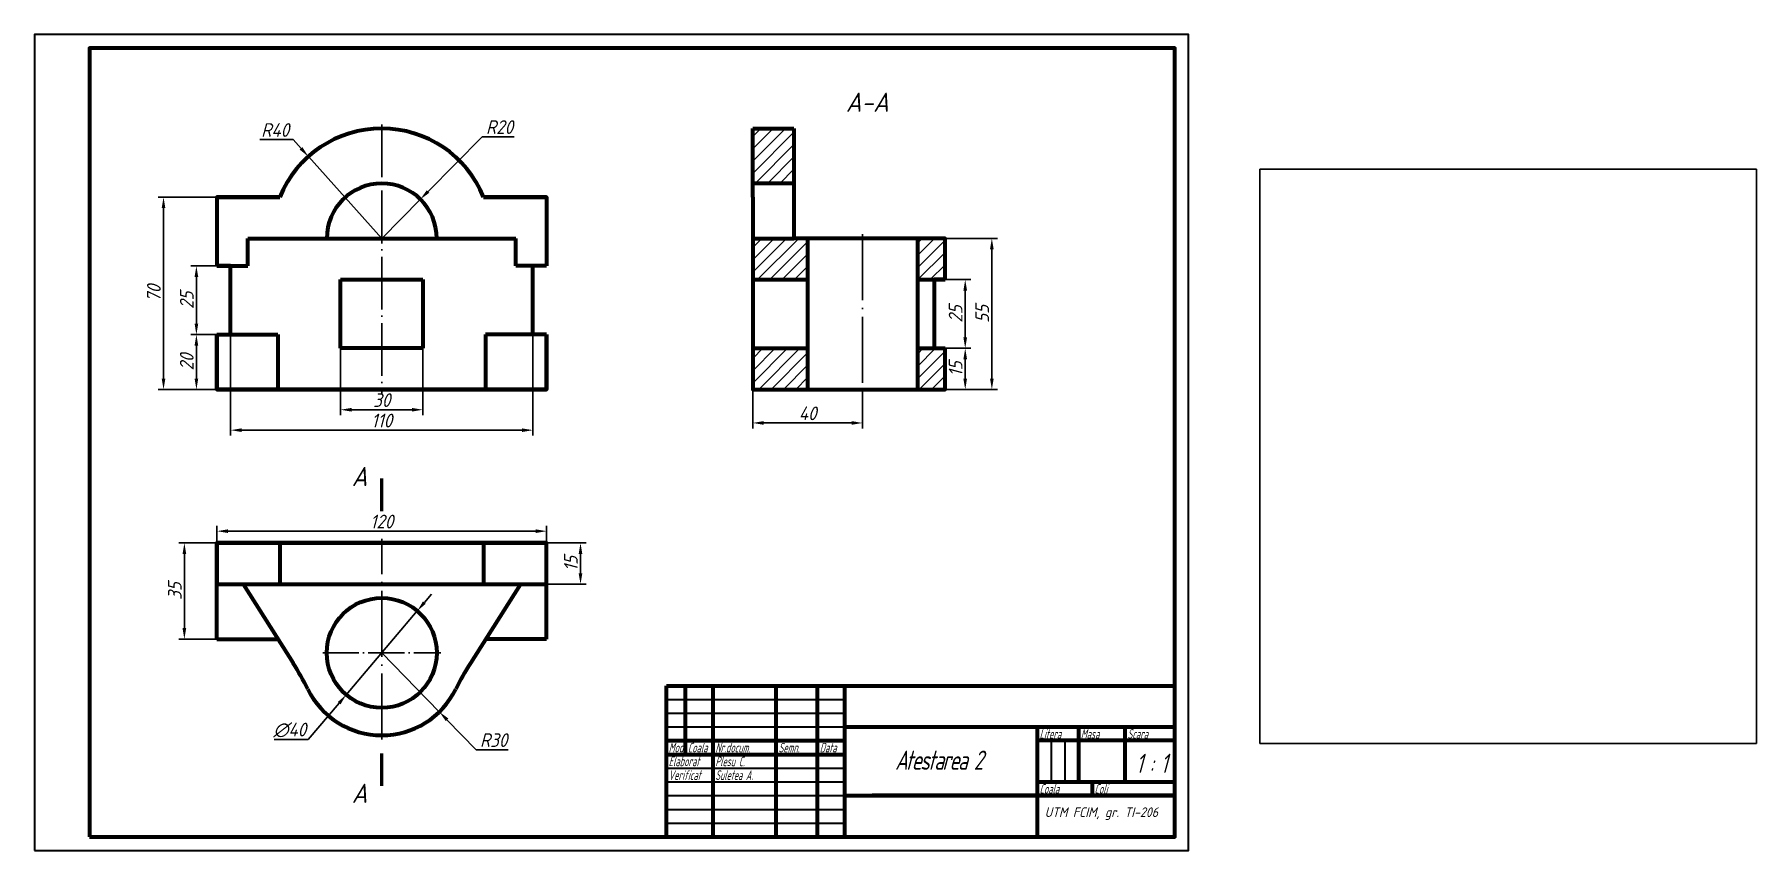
# Model space of a CAD drawing. Header units: millimetres. Extents: x 0 to 627, y 0 to 297.
import ezdxf

# ---------------------------------------------------------------- set-up
doc = ezdxf.new("R2010")
doc.units = ezdxf.units.MM
doc.linetypes.add('ACAD_ISO02W100', pattern=[15, 12, -3])
doc.linetypes.add('ACAD_ISO04W100', pattern=[30, 24, -3, 0, -3])
doc.layers.get('0').update_dxf_attribs({"lineweight": 80})
doc.layers.get('Defpoints').update_dxf_attribs({"linetype": 'ACAD_ISO02W100'})
for name, color, linetype, lineweight in [('Axe', 92, 'ACAD_ISO04W100', 30), ('Contur', 12, 'Continuous', 70), ('Cote', 163, 'Continuous', 30), ('Hasura', 31, 'ACAD_ISO04W100', 30), ('Subtire', 53, 'Continuous', 35), ('text3.5', 21, 'Continuous', 35), ('text5', 221, 'Continuous', 50), ('text7', 130, 'Continuous', 70)]:
    doc.layers.add(name, color=color, linetype=linetype, lineweight=lineweight)
doc.styles.get("Standard").update_dxf_attribs({"font": 'isocp.shx', "oblique": 15})
doc.dimstyles.new('ISO-25', dxfattribs={"dimtxt": 5, "dimasz": 4, "dimexe": 2, "dimexo": 0, "dimgap": 1, "dimtad": 1, "dimtoh": 1, "dimdec": 0, "dimtxsty": 'Standard', "dimcen": 4, "dimadec": 0, "dimazin": 0, "dimtfac": 1, "dimtdec": 0, "dimtmove": 0, "dimatfit": 3, "dimldrblk": 'DOTSMALL', "dimfxl": 1, "dimlwd": 30, "dimlwe": 30, "dimarcsym": 0})
picture_1 = doc.add_image_def('image1.png', size_in_pixel=(436, 504))

# ---------------------------------------------------------------- blocks, each defined once
blk = doc.blocks.new('*D27')
at = {"layer": 'Cote', "color": 0, "lineweight": 30, "transparency": 16777216}
for p, q in [((331.4, 222.78), (350.45, 222.78)), ((348.45, 218.78), (348.45, 171.78)), ((331.4, 167.78), (350.45, 167.78))]:
    blk.add_line(p, q, dxfattribs=at)
at = {"layer": 'Cote', "color": 0, "transparency": 16777216}
for points in [[(347.78, 218.78), (349.12, 218.78), (348.45, 222.78)], [(347.78, 171.78), (349.12, 171.78), (348.45, 167.78)]]:
    blk.add_solid(points, dxfattribs=at)
at = {"layer": 'Defpoints', "color": 0, "transparency": 16777216}
for p in [(331.4, 222.78), (331.4, 167.78), (348.45, 167.78)]:
    blk.add_point(p, dxfattribs=at)
at = {"layer": 'Cote', "color": 0, "transparency": 16777216, "insert": (344.95, 195.28), "char_height": 5, "attachment_point": 5, "rotation": 90}
blk.add_mtext('55', dxfattribs=at)
blk = doc.blocks.new('_DotSmall')
at = {"color": 0, "linetype": 'ByBlock', "const_width": 0.5}
blk.add_lwpolyline([(-0.0625, 0, 1), (0.0625, 0, 1)], format="xyb", close=True, dxfattribs=at)
blk = doc.blocks.new('*D28')
at = {"layer": 'Cote', "color": 0, "lineweight": 30, "transparency": 16777216}
for p, q in [((66.4, 237.78), (44.98, 237.78)), ((46.98, 233.78), (46.98, 171.78)), ((66.4, 167.78), (44.98, 167.78))]:
    blk.add_line(p, q, dxfattribs=at)
at = {"layer": 'Cote', "color": 0, "transparency": 16777216}
for points in [[(46.31, 233.78), (47.65, 233.78), (46.98, 237.78)], [(46.31, 171.78), (47.65, 171.78), (46.98, 167.78)]]:
    blk.add_solid(points, dxfattribs=at)
at = {"layer": 'Defpoints', "color": 0, "transparency": 16777216}
for p in [(66.4, 237.78), (46.98, 167.78), (66.4, 167.78)]:
    blk.add_point(p, dxfattribs=at)
at = {"layer": 'Cote', "color": 0, "transparency": 16777216, "insert": (43.48, 202.78), "char_height": 5, "attachment_point": 5, "rotation": 90}
blk.add_mtext('70', dxfattribs=at)
blk = doc.blocks.new('*D30')
at = {"layer": 'Cote', "color": 0, "lineweight": 30, "transparency": 16777216}
for p, q in [((331.4, 182.78), (340.76, 182.78)), ((338.76, 178.78), (338.76, 171.78)), ((331.4, 167.78), (340.76, 167.78))]:
    blk.add_line(p, q, dxfattribs=at)
at = {"layer": 'Cote', "color": 0, "transparency": 16777216}
for points in [[(338.09, 178.78), (339.42, 178.78), (338.76, 182.78)], [(338.09, 171.78), (339.42, 171.78), (338.76, 167.78)]]:
    blk.add_solid(points, dxfattribs=at)
at = {"layer": 'Defpoints', "color": 0, "transparency": 16777216}
for p in [(331.4, 182.78), (331.4, 167.78), (338.76, 167.78)]:
    blk.add_point(p, dxfattribs=at)
at = {"layer": 'Cote', "color": 0, "transparency": 16777216, "insert": (335.26, 175.28), "char_height": 5, "attachment_point": 5, "rotation": 90}
blk.add_mtext('15', dxfattribs=at)
blk = doc.blocks.new('*D31')
at = {"layer": 'Cote', "color": 0, "lineweight": 30, "transparency": 16777216}
for p, q in [((66.4, 187.78), (56.94, 187.78)), ((58.94, 183.78), (58.94, 171.78)), ((66.4, 167.78), (56.94, 167.78))]:
    blk.add_line(p, q, dxfattribs=at)
at = {"layer": 'Cote', "color": 0, "transparency": 16777216}
for points in [[(58.28, 183.78), (59.61, 183.78), (58.94, 187.78)], [(58.28, 171.78), (59.61, 171.78), (58.94, 167.78)]]:
    blk.add_solid(points, dxfattribs=at)
at = {"layer": 'Defpoints', "color": 0, "transparency": 16777216}
for p in [(66.4, 187.78), (58.94, 167.78), (66.4, 167.78)]:
    blk.add_point(p, dxfattribs=at)
at = {"layer": 'Cote', "color": 0, "transparency": 16777216, "insert": (55.44, 177.78), "char_height": 5, "attachment_point": 5, "rotation": 90}
blk.add_mtext('20', dxfattribs=at)
blk = doc.blocks.new('*D32')
at = {"layer": 'Cote', "color": 0, "lineweight": 30, "transparency": 16777216}
for p, q in [((71.4, 212.78), (56.94, 212.78)), ((58.94, 208.78), (58.94, 191.78)), ((71.4, 187.78), (56.94, 187.78))]:
    blk.add_line(p, q, dxfattribs=at)
at = {"layer": 'Cote', "color": 0, "transparency": 16777216}
for points in [[(58.28, 208.78), (59.61, 208.78), (58.94, 212.78)], [(58.28, 191.78), (59.61, 191.78), (58.94, 187.78)]]:
    blk.add_solid(points, dxfattribs=at)
at = {"layer": 'Defpoints', "color": 0, "transparency": 16777216}
for p in [(71.4, 212.78), (58.94, 187.78), (71.4, 187.78)]:
    blk.add_point(p, dxfattribs=at)
at = {"layer": 'Cote', "color": 0, "transparency": 16777216, "insert": (55.44, 200.28), "char_height": 5, "attachment_point": 5, "rotation": 90}
blk.add_mtext('25', dxfattribs=at)
blk = doc.blocks.new('*D33')
at = {"layer": 'Cote', "color": 0, "lineweight": 30, "transparency": 16777216}
for p, q in [((261.4, 167.78), (261.4, 153.61)), ((301.4, 167.78), (301.4, 153.61)), ((297.4, 155.61), (265.4, 155.61))]:
    blk.add_line(p, q, dxfattribs=at)
at = {"layer": 'Cote', "color": 0, "transparency": 16777216}
for points in [[(265.4, 156.28), (265.4, 154.95), (261.4, 155.61)], [(297.4, 156.28), (297.4, 154.95), (301.4, 155.61)]]:
    blk.add_solid(points, dxfattribs=at)
at = {"layer": 'Defpoints', "color": 0, "transparency": 16777216}
for p in [(261.4, 167.78), (301.4, 167.78), (261.4, 155.61)]:
    blk.add_point(p, dxfattribs=at)
at = {"layer": 'Cote', "color": 0, "transparency": 16777216, "insert": (281.4, 159.11), "char_height": 5, "attachment_point": 5}
blk.add_mtext('40', dxfattribs=at)
blk = doc.blocks.new('*D34')
at = {"layer": 'Cote', "color": 0, "lineweight": 30, "transparency": 16777216}
for p, q in [((126.4, 71.94), (147.36, 50.47)), ((160.81, 36.69), (150.15, 47.61)), ((172.45, 36.69), (160.81, 36.69))]:
    blk.add_line(p, q, dxfattribs=at)
at = {"layer": 'Cote', "color": 0, "transparency": 16777216}
blk.add_solid([(150.63, 48.08), (149.68, 47.15), (147.36, 50.47)], dxfattribs=at)
at = {"layer": 'Defpoints', "color": 0, "transparency": 16777216}
for p in [(126.4, 71.94), (147.36, 50.47)]:
    blk.add_point(p, dxfattribs=at)
at = {"layer": 'Cote', "color": 0, "transparency": 16777216, "insert": (167.13, 40.19), "char_height": 5, "attachment_point": 5}
blk.add_mtext('R30', dxfattribs=at)
blk = doc.blocks.new('*D35')
at = {"layer": 'Cote', "color": 0, "lineweight": 30, "transparency": 16777216}
for p, q in [((141.92, 90.25), (144.5, 93.31)), ((139.33, 87.2), (113.47, 56.68)), ((99.65, 40.37), (110.89, 53.63)), ((87.21, 40.37), (99.65, 40.37))]:
    blk.add_line(p, q, dxfattribs=at)
at = {"layer": 'Cote', "color": 0, "transparency": 16777216}
for points in [[(141.41, 90.69), (142.42, 89.82), (139.33, 87.2)], [(110.38, 54.06), (111.4, 53.2), (113.47, 56.68)]]:
    blk.add_solid(points, dxfattribs=at)
at = {"layer": 'Defpoints', "color": 0, "transparency": 16777216}
for p in [(139.33, 87.2), (113.47, 56.68)]:
    blk.add_point(p, dxfattribs=at)
at = {"layer": 'Cote', "color": 0, "transparency": 16777216, "insert": (92.93, 43.87), "char_height": 5, "attachment_point": 5}
blk.add_mtext('∅40', dxfattribs=at)
blk = doc.blocks.new('*D36')
at = {"layer": 'Cote', "color": 0, "lineweight": 30, "transparency": 16777216}
for p, q in [((327.4, 207.78), (340.76, 207.78)), ((338.76, 203.78), (338.76, 186.78)), ((327.4, 182.78), (340.76, 182.78))]:
    blk.add_line(p, q, dxfattribs=at)
at = {"layer": 'Cote', "color": 0, "transparency": 16777216}
for points in [[(338.09, 203.78), (339.42, 203.78), (338.76, 207.78)], [(338.09, 186.78), (339.42, 186.78), (338.76, 182.78)]]:
    blk.add_solid(points, dxfattribs=at)
at = {"layer": 'Defpoints', "color": 0, "transparency": 16777216}
for p in [(327.4, 207.78), (327.4, 182.78), (338.76, 182.78)]:
    blk.add_point(p, dxfattribs=at)
at = {"layer": 'Cote', "color": 0, "transparency": 16777216, "insert": (335.26, 195.28), "char_height": 5, "attachment_point": 5, "rotation": 90}
blk.add_mtext('25', dxfattribs=at)
blk = doc.blocks.new('*D37')
at = {"layer": 'Cote', "color": 0, "lineweight": 30, "transparency": 16777216}
for p, q in [((186.4, 111.94), (200.74, 111.94)), ((198.74, 107.94), (198.74, 100.94)), ((186.4, 96.94), (200.74, 96.94))]:
    blk.add_line(p, q, dxfattribs=at)
at = {"layer": 'Cote', "color": 0, "transparency": 16777216}
for points in [[(198.07, 107.94), (199.41, 107.94), (198.74, 111.94)], [(198.07, 100.94), (199.41, 100.94), (198.74, 96.94)]]:
    blk.add_solid(points, dxfattribs=at)
at = {"layer": 'Defpoints', "color": 0, "transparency": 16777216}
for p in [(186.4, 111.94), (186.4, 96.94), (198.74, 96.94)]:
    blk.add_point(p, dxfattribs=at)
at = {"layer": 'Cote', "color": 0, "transparency": 16777216, "insert": (195.24, 104.44), "char_height": 5, "attachment_point": 5, "rotation": 90}
blk.add_mtext('15', dxfattribs=at)
blk = doc.blocks.new('*D38')
at = {"layer": 'Cote', "color": 0, "lineweight": 30, "transparency": 16777216}
for p, q in [((162.94, 259.78), (143.26, 239.86)), ((174.58, 259.78), (162.94, 259.78)), ((126.4, 222.78), (140.45, 237.01))]:
    blk.add_line(p, q, dxfattribs=at)
at = {"layer": 'Cote', "color": 0, "transparency": 16777216}
blk.add_solid([(142.79, 240.32), (143.74, 239.39), (140.45, 237.01)], dxfattribs=at)
at = {"layer": 'Defpoints', "color": 0, "transparency": 16777216}
for p in [(140.45, 237.01), (126.4, 222.78)]:
    blk.add_point(p, dxfattribs=at)
at = {"layer": 'Cote', "color": 0, "transparency": 16777216, "insert": (169.26, 263.28), "char_height": 5, "attachment_point": 5}
blk.add_mtext('R20', dxfattribs=at)
blk = doc.blocks.new('*D39')
at = {"layer": 'Cote', "color": 0, "lineweight": 30, "transparency": 16777216}
for p, q in [((82.03, 258.73), (94.17, 258.73)), ((94.17, 258.73), (97.03, 255.54)), ((126.4, 222.78), (99.7, 252.56))]:
    blk.add_line(p, q, dxfattribs=at)
at = {"layer": 'Cote', "color": 0, "transparency": 16777216}
blk.add_solid([(97.53, 255.98), (96.53, 255.09), (99.7, 252.56)], dxfattribs=at)
at = {"layer": 'Defpoints', "color": 0, "transparency": 16777216}
for p in [(99.7, 252.56), (126.4, 222.78)]:
    blk.add_point(p, dxfattribs=at)
at = {"layer": 'Cote', "color": 0, "transparency": 16777216, "insert": (87.6, 262.23), "char_height": 5, "attachment_point": 5}
blk.add_mtext('R40', dxfattribs=at)
blk = doc.blocks.new('*D40')
at = {"layer": 'Cote', "color": 0, "lineweight": 30, "transparency": 16777216}
for p, q in [((66.4, 111.94), (66.4, 118.23)), ((70.4, 116.23), (182.4, 116.23)), ((186.4, 111.94), (186.4, 118.23))]:
    blk.add_line(p, q, dxfattribs=at)
at = {"layer": 'Cote', "color": 0, "transparency": 16777216}
for points in [[(70.4, 116.9), (70.4, 115.57), (66.4, 116.23)], [(182.4, 116.9), (182.4, 115.57), (186.4, 116.23)]]:
    blk.add_solid(points, dxfattribs=at)
at = {"layer": 'Defpoints', "color": 0, "transparency": 16777216}
for p in [(186.4, 116.23), (66.4, 111.94), (186.4, 111.94)]:
    blk.add_point(p, dxfattribs=at)
at = {"layer": 'Cote', "color": 0, "transparency": 16777216, "insert": (126.4, 119.73), "char_height": 5, "attachment_point": 5}
blk.add_mtext('120', dxfattribs=at)
blk = doc.blocks.new('*D41')
at = {"layer": 'Cote', "color": 0, "lineweight": 30, "transparency": 16777216}
for p, q in [((111.4, 182.78), (111.4, 158.42)), ((141.4, 182.78), (141.4, 158.42)), ((115.4, 160.42), (137.4, 160.42))]:
    blk.add_line(p, q, dxfattribs=at)
at = {"layer": 'Cote', "color": 0, "transparency": 16777216}
for points in [[(115.4, 161.08), (115.4, 159.75), (111.4, 160.42)], [(137.4, 161.08), (137.4, 159.75), (141.4, 160.42)]]:
    blk.add_solid(points, dxfattribs=at)
at = {"layer": 'Defpoints', "color": 0, "transparency": 16777216}
for p in [(111.4, 182.78), (141.4, 182.78), (141.4, 160.42)]:
    blk.add_point(p, dxfattribs=at)
at = {"layer": 'Cote', "color": 0, "transparency": 16777216, "insert": (126.4, 163.92), "char_height": 5, "attachment_point": 5}
blk.add_mtext('30', dxfattribs=at)
blk = doc.blocks.new('*D42')
at = {"layer": 'Cote', "color": 0, "lineweight": 30, "transparency": 16777216}
for p, q in [((71.4, 187.78), (71.4, 150.99)), ((181.4, 187.78), (181.4, 150.99)), ((75.4, 152.99), (177.4, 152.99))]:
    blk.add_line(p, q, dxfattribs=at)
at = {"layer": 'Cote', "color": 0, "transparency": 16777216}
for points in [[(75.4, 153.65), (75.4, 152.32), (71.4, 152.99)], [(177.4, 153.65), (177.4, 152.32), (181.4, 152.99)]]:
    blk.add_solid(points, dxfattribs=at)
at = {"layer": 'Defpoints', "color": 0, "transparency": 16777216}
for p in [(71.4, 187.78), (181.4, 187.78), (181.4, 152.99)]:
    blk.add_point(p, dxfattribs=at)
at = {"layer": 'Cote', "color": 0, "transparency": 16777216, "insert": (126.4, 156.49), "char_height": 5, "attachment_point": 5}
blk.add_mtext('110', dxfattribs=at)
blk = doc.blocks.new('*D43')
at = {"layer": 'Cote', "color": 0, "lineweight": 30, "transparency": 16777216}
for p, q in [((66.4, 111.94), (52.57, 111.94)), ((54.57, 107.94), (54.57, 80.94)), ((66.4, 76.94), (52.57, 76.94))]:
    blk.add_line(p, q, dxfattribs=at)
at = {"layer": 'Cote', "color": 0, "transparency": 16777216}
for points in [[(53.9, 107.94), (55.24, 107.94), (54.57, 111.94)], [(53.9, 80.94), (55.24, 80.94), (54.57, 76.94)]]:
    blk.add_solid(points, dxfattribs=at)
at = {"layer": 'Defpoints', "color": 0, "transparency": 16777216}
for p in [(66.4, 111.94), (54.57, 76.94), (66.4, 76.94)]:
    blk.add_point(p, dxfattribs=at)
at = {"layer": 'Cote', "color": 0, "transparency": 16777216, "insert": (51.07, 94.44), "char_height": 5, "attachment_point": 5, "rotation": 90}
blk.add_mtext('35', dxfattribs=at)

msp = doc.modelspace()

# ---------------------------------------------------------------- hatches: boundary and pattern name
at = {"layer": 'Hasura'}
h = msp.add_hatch(dxfattribs=at)
h.set_pattern_fill('ANSI31', color=256)
h.set_pattern_definition([(45, (15, 0), (-2.245064, 2.245064), [])])
h.paths.add_polyline_path([(276.4, 262.78), (261.4, 262.78), (261.4, 242.78), (276.4, 242.78)])
h.paths.add_polyline_path([(281.4, 222.78), (276.4, 222.78), (261.4, 222.78), (261.4, 207.78), (281.4, 207.78)])
h.paths.add_polyline_path([(331.4, 222.78), (321.4, 222.78), (321.4, 207.78), (331.4, 207.78)])
h.paths.add_polyline_path([(331.4, 182.78), (321.4, 182.78), (321.4, 167.78), (331.4, 167.78)])
h.paths.add_polyline_path([(281.4, 182.78), (261.4, 182.78), (261.4, 167.78), (281.4, 167.78)])

# ---------------------------------------------------------------- linework, layer by layer
at = {"layer": 'Axe', "ltscale": 0.8}
msp.add_line((126.4, 264.28), (126.4, 166.28), dxfattribs=at)
at = {"layer": 'Axe'}
for p, q in [((301.4, 224.28), (301.4, 166.28)), ((126.4, 40.44), (126.4, 113.44))]:
    msp.add_line(p, q, dxfattribs=at)
at = {"layer": 'Axe', "ltscale": 0.55}
msp.add_line((104.9, 71.94), (147.9, 71.94), dxfattribs=at)
at = {"layer": 'Contur'}
for p, q in [((261.4, 237.78), (261.4, 262.78)), ((261.4, 262.78), (276.4, 262.78)), ((276.4, 262.78), (276.4, 222.78)), ((276.4, 242.78), (261.4, 242.78)), ((66.4, 237.78), (89.32, 237.78)), ((77.65, 222.78), (175.15, 222.78)), ((77.65, 222.78), (126.4, 222.78)), ((77.65, 212.78), (77.65, 222.78)), ((175.15, 212.78), (175.15, 222.78)), ((261.4, 222.78), (276.4, 222.78)), ((281.4, 222.78), (281.4, 167.78)), ((321.4, 222.78), (321.4, 167.78)), ((71.4, 212.78), (66.4, 212.78)), ((66.4, 212.78), (77.65, 212.78)), ((71.4, 187.78), (71.4, 212.78)), ((71.4, 187.78), (71.4, 212.78)), ((111.4, 182.78), (111.4, 207.78)), ((111.4, 207.78), (126.4, 207.78)), ((126.4, 207.78), (141.4, 207.78)), ((141.4, 207.78), (141.4, 182.78)), ((186.4, 212.78), (175.15, 212.78)), ((181.4, 187.78), (181.4, 212.78)), ((261.4, 207.78), (281.4, 207.78)), ((321.4, 207.78), (331.4, 207.78)), ((331.4, 207.78), (327.4, 207.78)), ((327.4, 207.78), (327.4, 182.78)), ((66.4, 167.78), (66.4, 187.78)), ((66.4, 187.78), (71.4, 187.78)), ((66.4, 187.78), (88.61, 187.78)), ((88.61, 187.78), (88.61, 167.78)), ((141.4, 182.78), (111.4, 182.78)), ((126.4, 182.78), (126.4, 182.78)), ((186.4, 187.78), (164.19, 187.78)), ((164.19, 187.78), (164.19, 167.78)), ((186.4, 167.78), (186.4, 187.78)), ((261.4, 182.78), (281.4, 182.78)), ((321.4, 182.78), (331.4, 182.78)), ((261.4, 167.78), (301.4, 167.78)), ((66.4, 111.94), (66.4, 96.94)), ((89.32, 111.94), (89.32, 96.94)), ((163.48, 111.94), (163.48, 96.94)), ((66.4, 96.94), (186.4, 96.94)), ((75.92, 96.94), (94.16, 68.2)), ((176.88, 96.94), (158.65, 68.2)), ((66.4, 76.94), (88.61, 76.94)), ((186.4, 76.94), (164.19, 76.94)), ((230, 5), (230, 60)), ((230, 5), (230, 60)), ((230, 60), (415, 60)), ((230, 5), (230, 60)), ((237, 35), (237, 60)), ((247, 5), (247, 60)), ((247, 5), (247, 60)), ((270, 5), (270, 60)), ((270, 5), (270, 60)), ((285, 5), (285, 60)), ((295, 5), (295, 60)), ((295, 45), (415, 45)), ((365, 45), (365, 5)), ((380, 45), (380, 25)), ((397, 25), (397, 45)), ((415, 45), (415, 45)), ((415, 45), (415, 45)), ((230, 40), (295, 40)), ((415, 40), (365, 40)), ((230, 35), (295, 35)), ((295, 20), (415, 20)), ((415, 20), (304.9, 20)), ((365, 25), (415, 25)), ((385, 25), (385, 20))]:
    msp.add_line(p, q, dxfattribs=at)
msp.add_lwpolyline([(20, 5), (415, 5), (415, 292), (20, 292)], close=True, dxfattribs=at)
for points in [[(89.32, 237.78), (66.4, 237.78), (66.4, 212.78)], [(186.4, 237.78), (163.48, 237.78)], [(163.48, 237.78), (186.4, 237.78), (186.4, 212.78)], [(261.4, 237.78), (261.4, 167.78), (331.4, 167.78), (331.4, 182.78)], [(331.4, 207.78), (331.4, 222.78), (276.4, 222.78)], [(66.4, 187.78), (66.4, 167.78), (186.4, 167.78)], [(186.4, 187.78), (186.4, 167.78), (66.4, 167.78)], [(66.4, 76.94), (66.4, 111.94), (186.4, 111.94)], [(186.4, 76.94), (186.4, 111.94), (66.4, 111.94)]]:
    msp.add_lwpolyline(points, dxfattribs=at)
msp.add_circle((126.4, 71.94), 20, dxfattribs=at)
for centre, radius, start, end in [((126.4, 222.78), 40, 22.02431, 157.97569), ((126.4, 222.78), 20, 0, 180), ((9.72, 14.63), 100, 26.16075, 32.39627), ((243.09, 14.63), 100, 147.60373, 153.83925), ((126.4, 71.94), 30, 206.16075, 333.83925)]:
    msp.add_arc(centre, radius, start, end, dxfattribs=at)
at = {"layer": 'Cote'}
for points in [[(126.4, 131.44, 0, 2, 0), (121.4, 131.44, 0, 0, 0), (113.4, 131.44, 0, 0, 0)], [(126.4, 27.44, 0, 2, 0), (121.4, 27.44, 0, 0, 0), (113.4, 27.44, 0, 0, 0)]]:
    msp.add_lwpolyline(points, format="xyseb", dxfattribs=at)
at = {"layer": 'Cote', "const_width": 1.2}
for points in [[(126.4, 123.44), (126.4, 135.44)], [(126.4, 23.44), (126.4, 35.44)]]:
    msp.add_lwpolyline(points, dxfattribs=at)
at = {"layer": 'Subtire'}
for p, q in [((230, 55), (295, 55)), ((230, 50), (295, 50)), ((230, 45), (295, 45)), ((370, 40), (370, 25)), ((375, 40), (375, 25)), ((230, 30), (295, 30)), ((230, 25), (295, 25)), ((230, 20), (295, 20)), ((230, 15), (295, 15)), ((230, 10), (295, 10))]:
    msp.add_line(p, q, dxfattribs=at)
msp.add_lwpolyline([(0, 0), (420, 0), (420, 297), (0, 297)], close=True, dxfattribs=at)
at = {"layer": 'text5'}
msp.add_line((320, 0), (320, 0), dxfattribs=at)

# ---------------------------------------------------------------- texts
at = {"layer": 'text3.5', "char_height": 3.5, "attachment_point": 1}
for s, width, insert in [('{\\Fisocp|c238;\\W0.7;Litera}', 4.3941, (365.81, 44.2)), ('{\\Fisocp|c238;\\W0.7;Masa}', 4.3941, (380.81, 44.2)), ('{\\Fisocp|c238;\\W0.7;Scara}', 4.3941, (397.81, 44.2)), ('{\\Fisocp|c238;\\W0.7;Mod.}', 4.3941, (230.81, 39.2)), ('{\\Fisocp|c238;\\W0.7;Coala}', 4.3941, (237.81, 39.2)), ('{\\Fisocp|c238;\\W0.7;Nr.docum.}', 4.3941, (247.81, 39.2)), ('{\\Fisocp|c238;\\W0.7;Semn.}', 4.3941, (270.81, 39.2)), ('{\\Fisocp|c238;\\W0.7;Data}', 4.3941, (285.81, 39.2)), ('{\\Fisocp|c238;\\W0.7;Elaborat}', 4.3941, (230.81, 34.2)), ('{\\W0.6;Plesu C.}', 22.189, (247.81, 34.2)), ('{\\Fisocp|c238;\\W0.7;Verificat}', 4.3941, (230.81, 29.2)), ('{\\W0.6;Suletea A.}', 22.189, (247.81, 29.2)), ('{\\Fisocp|c238;\\W0.7;Coala}', 4.3941, (365.81, 24.2)), ('{\\Fisocp|c238;\\W0.7;Coli}', 4.3941, (385.81, 24.2))]:
    msp.add_mtext_dynamic_manual_height_columns(s, width=width, gutter_width=12.5, heights=[0], dxfattribs=dict(at, insert=insert))
at = {"layer": 'text5', "insert": (367.68, 15.71), "char_height": 3.5, "attachment_point": 1}
msp.add_mtext_dynamic_manual_height_columns('UTM FCIM, gr. TI-206', width=54.2101, gutter_width=17.5, heights=[14.87], dxfattribs=at)
at = {"layer": 'text7', "char_height": 7, "attachment_point": 1}
for s, width, heights, insert in [('A-A', 7.5738, [0], (295.32, 275.83)), ('A', 7.5738, [0], (115.48, 139.64)), ('{\\W0.8;\\T0.85;Atestarea 2}', 57.03, [14.14], (313.23, 36.39)), ('{\\W0.8;\\T0.85;1 : 1}', 16.2769, [7.63], (400.87, 35.24)), ('A', 7.5738, [0], (115.48, 24.33))]:
    msp.add_mtext_dynamic_manual_height_columns(s, width=width, gutter_width=17.5, heights=heights, dxfattribs=dict(at, insert=insert))

# ---------------------------------------------------------------- dimensions: what is measured, and where the dimension line sits
at = {"layer": 'Cote'}
for center, mpoint, picture, middle in [((126.4, 222.78), (99.7, 252.56), '*D39', (87.6, 258.73)), ((126.4, 222.78), (140.45, 237.01), '*D38', (169.26, 259.78)), ((126.4, 71.94), (147.36, 50.47), '*D34', (167.13, 36.69))]:
    dim = msp.add_radius_dim(center=center, mpoint=mpoint, dimstyle='ISO-25', dxfattribs=at)
    dim.commit()
    dim.dimension.update_dxf_attribs({"geometry": picture, "text_midpoint": middle, "dimtype": 164})
for base, p1, p2, picture, middle in [((46.98, 167.78), (66.4, 237.78), (66.4, 167.78), '*D28', (46.98, 202.78)), ((348.45, 167.78), (331.4, 222.78), (331.4, 167.78), '*D27', (348.45, 195.28))]:
    dim = msp.add_linear_dim(base=base, p1=p1, p2=p2, angle=90, dimstyle='ISO-25', dxfattribs=at)
    dim.commit()
    dim.dimension.update_dxf_attribs({"geometry": picture, "text_midpoint": middle, "dimtype": 160})
for base, p1, p2, picture, middle in [((58.94, 187.78), (71.4, 212.78), (71.4, 187.78), '*D32', (55.44, 200.28)), ((338.76, 182.78), (327.4, 207.78), (327.4, 182.78), '*D36', (335.26, 195.28)), ((58.94, 167.78), (66.4, 187.78), (66.4, 167.78), '*D31', (55.44, 177.78)), ((338.76, 167.78), (331.4, 182.78), (331.4, 167.78), '*D30', (335.26, 175.28)), ((54.57, 76.94), (66.4, 111.94), (66.4, 76.94), '*D43', (51.07, 94.44)), ((198.74, 96.94), (186.4, 111.94), (186.4, 96.94), '*D37', (195.24, 104.44))]:
    dim = msp.add_linear_dim(base=base, p1=p1, p2=p2, angle=90, dimstyle='ISO-25', dxfattribs=at)
    dim.commit()
    dim.dimension.update_dxf_attribs({"geometry": picture, "text_midpoint": middle})
for base, p1, p2, picture, middle in [((181.4, 152.99), (71.4, 187.78), (181.4, 187.78), '*D42', (126.4, 156.49)), ((141.4, 160.42), (111.4, 182.78), (141.4, 182.78), '*D41', (126.4, 163.92)), ((261.4, 155.61), (301.4, 167.78), (261.4, 167.78), '*D33', (281.4, 159.11))]:
    dim = msp.add_linear_dim(base=base, p1=p1, p2=p2, dimstyle='ISO-25', dxfattribs=at)
    dim.commit()
    dim.dimension.update_dxf_attribs({"geometry": picture, "text_midpoint": middle})
dim = msp.add_linear_dim(base=(186.4, 116.23), p1=(66.4, 111.94), p2=(186.4, 111.94), dimstyle='ISO-25', dxfattribs=at)
dim.commit()
dim.dimension.update_dxf_attribs({"geometry": '*D40', "text_midpoint": (126.4, 116.23), "dimtype": 160})
dim = msp.add_diameter_dim_2p(p1=(139.33, 87.2), p2=(113.47, 56.68), dimstyle='ISO-25', dxfattribs=at)
dim.commit()
dim.dimension.update_dxf_attribs({"geometry": '*D35', "text_midpoint": (92.93, 40.37), "dimtype": 163})

# ---------------------------------------------------------------- pictures from other files: only their frames are drawn
image = msp.add_image(picture_1, insert=(445.96, 39.02), size_in_units=(180.8, 209), dxfattribs=at)
image.dxf.flags = 7

doc.saveas('drawing.dxf')
